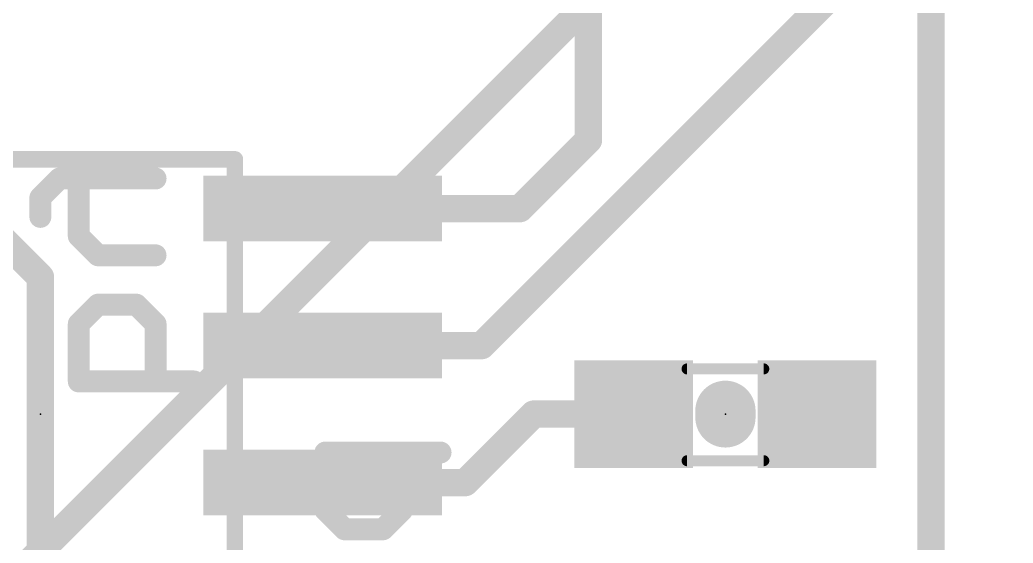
# Model space of a CAD drawing. Extents: x -16 to 96, y -18 to 53.
# Drawn here: x 35.37 to 44.58, y 33.09 to 37.94 of the extents above; entities that cross this region are included whole.
import ezdxf

# ---------------------------------------------------------------- set-up
doc = ezdxf.new("R2010")
doc.units = 0
for name, color, linetype in [('1', 12, 'CONTINUOUS'), ('16', 132, 'CONTINUOUS'), ('21', 41, 'CONTINUOUS'), ('22', 40, 'CONTINUOUS'), ('23', 53, 'CONTINUOUS'), ('51', 53, 'CONTINUOUS')]:
    doc.layers.add(name, color=color, linetype=linetype)

# ---------------------------------------------------------------- blocks, each defined once
blk = doc.blocks.new('RECT')
blk.add_solid([(-0.5, -0.5), (0.5, -0.5), (-0.5, 0.5), (0.5, 0.5)])

msp = doc.modelspace()

# ---------------------------------------------------------------- linework, layer by layer
at = {"layer": '1', "const_width": 0.254}
for points in [[(40.64, 36.83), (40.64, 41.0896)], [(39.6494, 34.925), (43.815, 39.0906)], [(40.005, 36.195), (40.64, 36.83)], [(34.925, 36.195), (35.56, 35.56)], [(38.1762, 36.195), (40.005, 36.195)], [(35.56, 35.56), (35.56, 23.4832)], [(38.1762, 34.925), (39.6494, 34.925)], [(39.497, 33.655), (40.132, 34.29)], [(40.132, 34.29), (41.06, 34.29)], [(38.1762, 33.655), (39.497, 33.655)]]:
    msp.add_lwpolyline(points, dxfattribs=at)
at = {"layer": '1', "const_width": 0.127}
for points in [[(40.6849, 36.7851, 1), (40.5951, 36.8749)], [(40.5765, 36.83, 1), (40.7035, 36.83)], [(38.1762, 36.2585, 1), (38.1762, 36.1315)], [(39.9601, 36.2399, 1), (40.0499, 36.1501)], [(40.005, 36.1315, 1), (40.005, 36.2585)], [(35.6235, 35.56, 1), (35.4965, 35.56)], [(35.5151, 35.5151, 1), (35.6049, 35.6049)], [(38.1762, 34.9885, 1), (38.1762, 34.8615)], [(39.6045, 34.9699, 1), (39.6943, 34.8801)], [(39.6494, 34.8615, 1), (39.6494, 34.9885)], [(40.132, 34.3535, 1), (40.132, 34.2265)], [(40.1769, 34.2451, 1), (40.0871, 34.3349)], [(41.06, 34.2265, 1), (41.06, 34.3535)], [(38.1762, 33.7185, 1), (38.1762, 33.5915)], [(39.4521, 33.6999, 1), (39.5419, 33.6101)], [(39.497, 33.5915, 1), (39.497, 33.7185)]]:
    msp.add_lwpolyline(points, format="xyb", dxfattribs=at)
at = {"layer": '16', "const_width": 0.254}
for points in [[(32.766, 30.226), (44.45, 41.91)], [(43.815, 39.243), (43.815, 20.32)]]:
    msp.add_lwpolyline(points, dxfattribs=at)
at = {"layer": '21'}
for points, const_width in [([(37.363, 36.652), (33.757, 36.652)], 0.1524), ([(41.91, 34.2595), (41.91, 34.3205)], 0.5588)]:
    msp.add_lwpolyline(points, dxfattribs=dict(at, const_width=const_width))
for points, const_width in [([(37.363, 36.6139, 1), (37.363, 36.6901)], 0.0762), ([(42.0497, 34.3205, 1), (41.7703, 34.3205)], 0.2794), ([(41.7703, 34.2595, 1), (42.0497, 34.2595)], 0.2794)]:
    msp.add_lwpolyline(points, format="xyb", dxfattribs=dict(at, const_width=const_width))
at = {"layer": '22', "const_width": 0.2032}
for points in [[(35.7377, 36.474), (35.5597, 36.296)], [(36.6274, 36.474), (35.7377, 36.474)], [(35.9156, 35.9401), (35.9156, 36.474)], [(35.5597, 36.296), (35.5597, 36.1181)], [(36.0936, 35.7622), (35.9156, 35.9401)], [(36.6274, 35.7622), (36.0936, 35.7622)], [(35.9156, 35.1266), (36.0936, 35.3046)], [(36.0936, 35.3046), (36.4495, 35.3046)], [(36.4495, 35.3046), (36.6274, 35.1266)], [(35.9156, 34.5928), (35.9156, 35.1266)], [(36.6274, 35.1266), (36.6274, 34.5928)], [(36.9833, 34.5928), (35.9156, 34.5928)], [(39.2693, 33.934), (38.2016, 33.934)], [(38.2016, 33.934), (38.2016, 33.4001)], [(38.9134, 33.4001), (38.9134, 33.934)], [(38.2016, 33.4001), (38.3796, 33.2222)], [(38.7355, 33.2222), (38.9134, 33.4001)], [(38.3796, 33.2222), (38.7355, 33.2222)]]:
    msp.add_lwpolyline(points, dxfattribs=at)
at = {"layer": '22', "const_width": 0.1016}
for points in [[(35.7377, 36.5248, 1), (35.7377, 36.4232)], [(35.7736, 36.438, 1), (35.7017, 36.5099)], [(35.9664, 36.474, 1), (35.8648, 36.474)], [(36.6274, 36.4232, 1), (36.6274, 36.5248)], [(35.6105, 36.296, 1), (35.5089, 36.296)], [(35.5238, 36.3319, 1), (35.5956, 36.2601)], [(35.5089, 36.1181, 1), (35.6105, 36.1181)], [(35.9515, 35.976, 1), (35.8797, 35.9042)], [(35.8648, 35.9401, 1), (35.9664, 35.9401)], [(36.0936, 35.813, 1), (36.0936, 35.7114)], [(36.0576, 35.7262, 1), (36.1295, 35.7981)], [(36.6274, 35.7114, 1), (36.6274, 35.813)], [(36.0936, 35.3554, 1), (36.0936, 35.2538)], [(36.1295, 35.2686, 1), (36.0576, 35.3405)], [(36.4854, 35.3405, 1), (36.4135, 35.2686)], [(36.4495, 35.2538, 1), (36.4495, 35.3554)], [(35.9664, 35.1266, 1), (35.8648, 35.1266)], [(35.8797, 35.1625, 1), (35.9515, 35.0907)], [(36.6782, 35.1266, 1), (36.5766, 35.1266)], [(36.5915, 35.0907, 1), (36.6633, 35.1625)], [(35.9156, 34.6436, 1), (35.9156, 34.542)], [(35.8648, 34.5928, 1), (35.9664, 34.5928)], [(36.5766, 34.5928, 1), (36.6782, 34.5928)], [(36.9833, 34.542, 1), (36.9833, 34.6436)], [(38.2016, 33.9848, 1), (38.2016, 33.8832)], [(38.2524, 33.934, 1), (38.1508, 33.934)], [(38.9642, 33.934, 1), (38.8626, 33.934)], [(39.2693, 33.8832, 1), (39.2693, 33.9848)], [(38.2375, 33.436, 1), (38.1657, 33.3642)], [(38.1508, 33.4001, 1), (38.2524, 33.4001)], [(38.8626, 33.4001, 1), (38.9642, 33.4001)], [(38.9493, 33.3642, 1), (38.8775, 33.436)], [(38.3796, 33.273, 1), (38.3796, 33.1714)], [(38.3436, 33.1862, 1), (38.4155, 33.2581)], [(38.6995, 33.2581, 1), (38.7714, 33.1862)], [(38.7355, 33.1714, 1), (38.7355, 33.273)]]:
    msp.add_lwpolyline(points, format="xyb", dxfattribs=at)
at = {"layer": '23'}
for p in [(35.56, 34.29), (41.91, 34.29)]:
    msp.add_point(p, dxfattribs=at)
at = {"layer": '51'}
for points, const_width in [([(37.363, 31.928), (37.363, 36.652)], 0.1524), ([(42.266, 34.709), (41.554, 34.709)], 0.1016), ([(42.266, 33.858), (41.554, 33.858)], 0.1016)]:
    msp.add_lwpolyline(points, dxfattribs=dict(at, const_width=const_width))
for points, const_width in [([(37.4011, 36.652, 1), (37.3249, 36.652)], 0.0762), ([(41.554, 34.7344, 1), (41.554, 34.6836)], 0.0508), ([(42.266, 34.6836, 1), (42.266, 34.7344)], 0.0508), ([(41.554, 33.8834, 1), (41.554, 33.8326)], 0.0508), ([(42.266, 33.8326, 1), (42.266, 33.8834)], 0.0508)]:
    msp.add_lwpolyline(points, format="xyb", dxfattribs=dict(at, const_width=const_width))

# ---------------------------------------------------------------- block references
at = {"layer": '1', "xscale": 0.6096, "yscale": 2.2098, "rotation": 270}
for p in [(38.1762, 36.195), (38.1762, 34.925), (38.1762, 33.655)]:
    msp.add_blockref('RECT', p, dxfattribs=at)
at = {"layer": '1', "xscale": 1.1, "rotation": 180}
for p in [(41.06, 34.29), (42.76, 34.29)]:
    msp.add_blockref('RECT', p, dxfattribs=at)
at = {"layer": '51'}
for p, xscale, yscale, rotation in [((37.9222, 36.195), 0.3556, 1.016, 270), ((37.9222, 34.925), 0.3556, 1.016, 270), ((41.3298, 34.2849), 0.5001, 0.95, 180), ((42.4982, 34.2849), 0.5001, 0.95, 180), ((37.9222, 33.655), 0.3556, 1.016, 270)]:
    msp.add_blockref('RECT', p, dxfattribs=dict(at, xscale=xscale, yscale=yscale, rotation=rotation))

doc.saveas('drawing.dxf')
